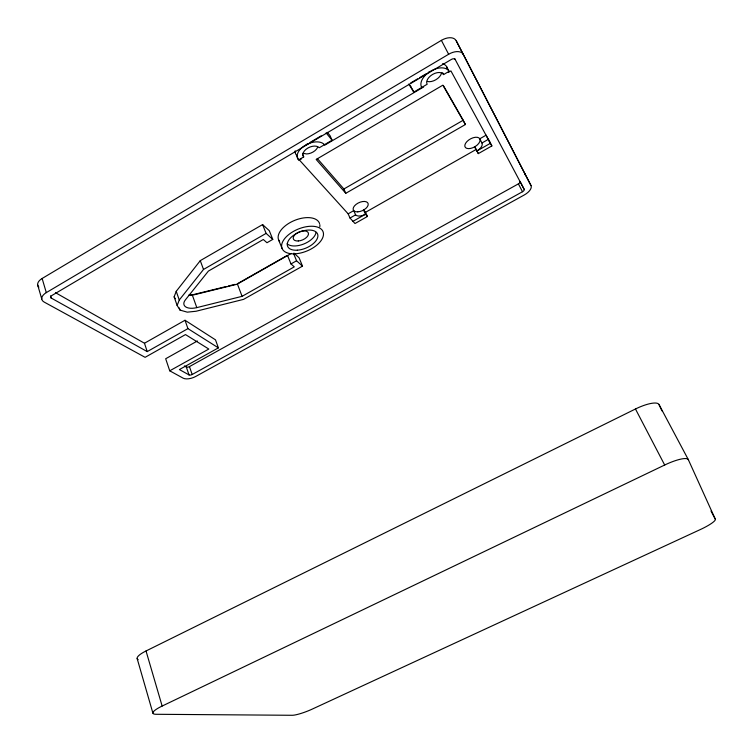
<?xml version="1.0" encoding="UTF-8"?>
<svg xmlns="http://www.w3.org/2000/svg" width="753" height="753" viewBox="0 0 753 753"><rect width="100%" height="100%" fill="white"/><g stroke="black" fill="none" stroke-linecap="round" stroke-linejoin="round"><path stroke-width="1.13" d="M317.615 147.268L317.54 147.522A9.102 5.469 -24.4 0 1 306.622 153.951L302.96 153.254M293.981 253.149L299.092 257.799L302.508 266.138L243.586 299.365L196.081 311.243L187.29 312.156L180.052 310.114L177.143 305.483L174.131 296.851L176.23 291.326L200.279 260.642L262.59 224.582L269.282 230.663L272.784 239.388L266.967 242.73L263.315 239.501L208.393 271.089L185.37 299.892A13.262 6.805 -18.4 0 0 196.806 307.619L242.08 296.343L294.272 266.854L290.978 263.945L287.571 255.54M177.143 305.483L179.27 300.005L203.508 269.461L266.11 233.383L272.784 239.388M441.54 73.135L440.816 74.914A9.516 5.676 -30.8 0 1 429.285 81.71L427.393 81.475M38.874 287.175A11.832 6.457 -13 0 1 42.13 278.478L441.39 40.361A12.857 7.803 -32.2 0 1 456.196 40.737L531.016 185.596A10.382 4.97 -29.2 0 1 524.257 194.98L195.686 376.481A9.525 4.339 -18.2 0 1 183.177 378.175L169.736 370.815L165.679 358.748L197.371 340.987M169.736 370.815L208.816 349.044L185.483 334.577L145.103 357.327L44.201 302.094A11.897 6.363 -13.3 0 1 46.3 292.616L448.637 54.263A12.942 7.699 -31.8 0 1 463.481 54.536M306.273 144.651L308.259 143.484M310.245 142.308L321.154 135.86M410.743 82.905L417.689 78.801M419.666 77.634L426.612 73.53M428.598 72.354L430.584 71.177A15.869 9.403 -30.7 0 0 421.727 87.442M295.185 150.835A15.135 9.102 -24.4 0 0 296.616 155.344L298.574 159.937L303.713 156.906A9.121 5.44 -24.4 0 1 307.779 148.087A9.121 5.44 -24.4 0 1 319.263 147.757L332.082 140.209L330.03 135.625L327.376 132.368M408.757 84.082L413.783 92.12L427.149 84.251A9.535 5.657 -30.7 0 1 432.514 74.481A9.535 5.657 -30.7 0 1 443.592 74.575L449.07 71.347L446.717 66.791A15.832 9.45 -30.8 0 0 442.566 63.713M301.577 158.789L299.43 160.05L348.15 213.824L350.004 218.041L354.992 223.528L367.426 216.478L365.553 212.29L363.586 210.031L365.469 214.228L367.426 216.478M324.788 145.131L423.647 86.953M448.167 72.533L450.915 70.914L491.869 145.922L478.334 153.603L474.691 146.826L478.334 153.603M317.258 158.45L343.886 188.994L463.217 120.245L443.489 85.767M465.41 124.527L442.868 85.174L316.175 159.457L345.787 193.295L465.41 124.527L463.217 120.245M348.15 213.824L353.731 210.642L355.595 214.859A8.095 4.32 -24.9 0 0 365.469 214.228L352.978 221.316M350.004 218.041L355.595 214.859M481.948 142.995L488.292 139.38L486.109 135.182L479.783 138.787A8.415 4.49 -29.5 0 1 470.7 148.397A8.415 4.49 -29.5 0 1 466.888 141.611A8.415 4.49 -29.5 0 1 479.783 138.787L481.948 142.995A8.434 4.471 -29.5 0 1 476.828 151.014L490.429 143.286L488.264 139.107M287.147 255.483L237.336 283.796L242.08 296.343M291.279 253.432L237.063 284.239L193.634 294.912L189.182 294.583M365.553 212.29L476.197 149.433M55.515 292.691L144.472 343.236L185.012 320.26L215.499 339.848L218.389 347.867L179.402 369.554L189.041 374.928A2.381 1.082 -18.2 0 0 192.175 374.505L522.507 191.733A2.598 1.242 -29.2 0 0 524.192 189.38L520.069 181.501A2.588 1.261 -29.3 0 1 518.403 183.864L189.445 366.607A2.372 1.101 -18.1 0 1 186.311 367.012L184.381 365.92M290.978 263.945L296.56 260.783L302.508 266.138M50.517 295.92L51.138 298L147.23 351.604L187.939 328.628L218.389 347.867M138.147 659.628A20.585 5.036 -18.8 0 1 146.026 650.969L635.466 408.992A22.703 6.297 -26 0 1 659.007 404.54L688.336 459.659L715.322 519.194A17.921 3.134 -24.7 0 1 700.516 529.463L312.297 709.081A16.255 2.683 -21.1 0 1 292.155 715.284L156.078 714.286A21.009 4.207 -19.5 0 1 162.149 706.05L664.683 465.015A23.221 5.28 -25.4 0 1 688.336 459.659M193.38 294.592L226.06 286.564M228.319 286.008L235.077 284.352M326.115 132.923L332.082 140.209M410.404 85.757L411.524 87.555M174.131 296.851L175.298 298.725M488.292 139.38L491.869 145.922M454.68 58.518L524.192 189.38M711.011 511.061L715.322 519.194M456.196 40.737L531.016 185.596M518.403 183.864L522.507 191.733M635.466 408.992L664.683 465.015M441.39 40.361L448.637 54.263M442.66 72.749L443.592 74.575M411.976 88.468L413.783 92.12M659.007 404.54L661.972 410.893M343.886 188.994L345.787 193.295M302.527 154.158L303.713 156.906M293.557 253.422L296.56 260.783M278.572 239.802L282.046 248.396M262.59 224.582L266.11 233.383M200.279 260.642L203.508 269.461M196.806 307.619L192.25 294.865A13.196 6.918 -18.3 0 1 188.984 295.43M176.23 291.326L179.27 300.005M185.012 320.26L187.939 328.628M179.299 307.968L180.052 310.114M189.445 366.607L192.175 374.505M186.311 367.012L189.041 374.928M144.472 343.236L147.23 351.604M446.717 66.791L447.433 69.21M42.13 278.478L46.3 292.616M146.026 650.969L162.149 706.05M37.65 284.898L41.763 298.979M137.159 658.583L152.906 713.166M51.138 298A2.974 1.591 -13.3 0 1 51.675 295.628L451.405 59.421A3.238 1.92 -31.8 0 1 455.104 59.478M524.803 173.811A10.326 5.055 -29.4 0 1 525.086 174.79M319.809 224.61A22.053 11.926 -22.5 0 1 319.799 226.794M279.636 241.609A22.053 11.926 -22.5 0 1 293.275 220.977A22.053 11.926 -22.5 0 1 319.573 223.585M316.053 232.357A16.171 8.678 -22.5 0 1 303.685 244.047A16.171 8.678 -22.5 0 1 287.128 243.803M298.574 159.937A15.164 9.055 -24.4 0 1 304.438 145.762M305.276 145.244A15.164 9.055 -24.4 0 1 324.449 144.698M431.497 70.669A15.869 9.403 -30.7 0 1 449.07 71.347M298.282 240.979A8.085 4.339 -22.5 0 0 308.363 232.988A8.085 4.339 -22.5 0 0 295.882 233.844A8.085 4.339 -22.5 0 0 298.282 240.979M295.27 253.799A22.138 11.794 -22.5 0 0 323.197 232.112A22.138 11.794 -22.5 0 0 289.171 234.239A22.138 11.794 -22.5 0 0 295.27 253.799M297.341 250.194A16.199 8.631 -22.5 0 0 317.681 234.296A16.199 8.631 -22.5 0 0 292.738 235.934A16.199 8.631 -22.5 0 0 297.341 250.194M357.769 211.847A8.076 4.349 -24.9 0 0 368.161 203.715A8.076 4.349 -24.9 0 0 356.075 204.383A8.076 4.349 -24.9 0 0 357.769 211.847"/></g></svg>
